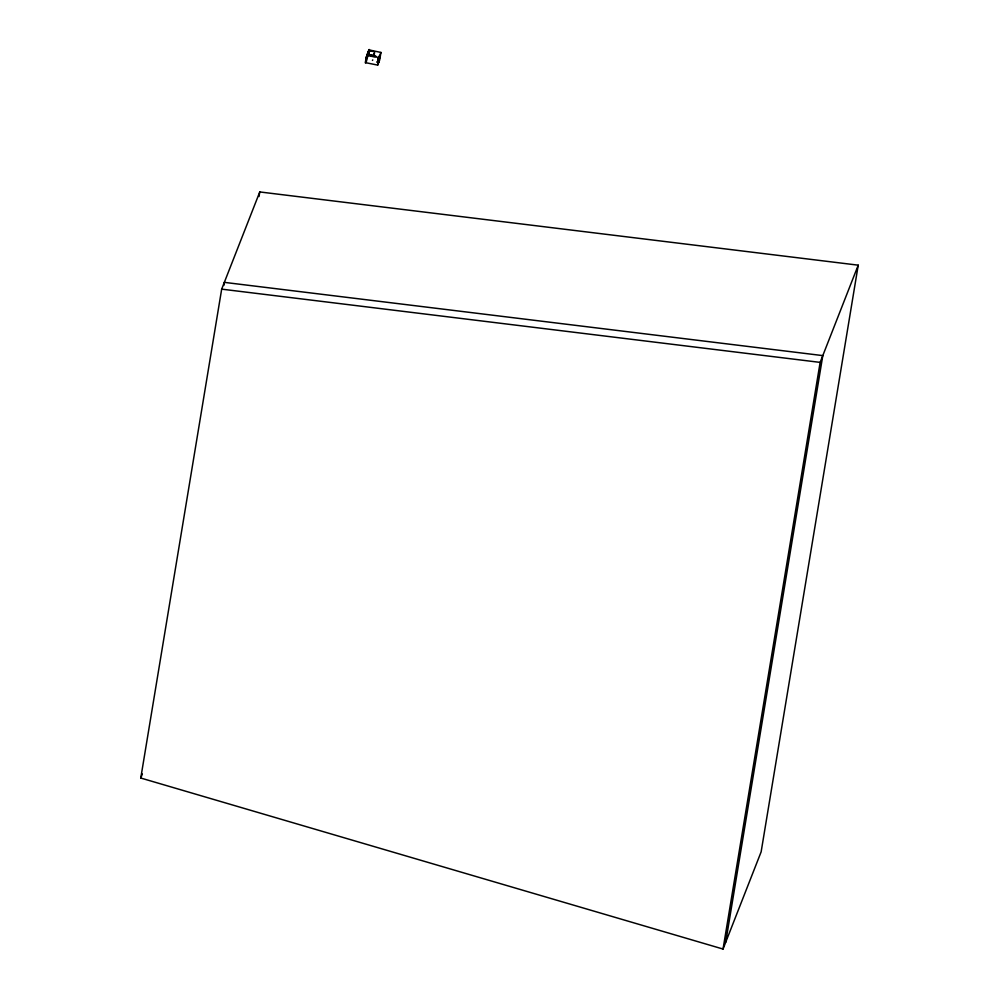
<?xml version="1.0" encoding="UTF-8"?>
<svg xmlns="http://www.w3.org/2000/svg" width="999" height="999" viewBox="0 0 999 999"><rect width="100%" height="100%" fill="white"/><g stroke="black" fill="none" stroke-linecap="round" stroke-linejoin="round"><path stroke-width="1.5" d="M379.083 58.541L378.034 58.579L379.445 58.654L378.521 58.079L378.521 59.965L379.121 58.829L378.434 60.227L379.133 58.441M378.034 62.675L378.721 60.889L378.371 62.45L377.385 62.238L377.547 61.301L378.771 61.251M378.671 61.476C376.548 61.901 379.695 61.701 378.708 61.701C378.721 61.788 378.446 62.45 377.385 62.238M374.225 54.371L374.513 53.671L373.963 54.221M378.983 59.778L379.145 58.978L377.947 58.854M378.259 61.389L378.708 60.914L378.334 62.512M378.521 58.079L378.346 59.103L380.919 52.447L369.343 49.962L366.233 62.05A11.713 10.514 21.4 0 1 367.395 55.307M379.083 57.542C379.882 54.908 377.922 58.292 380.032 57.218M379.233 56.194L379.121 57.492M379.283 56.156L380.119 56.831L379.308 56.756M378.122 62.4C379.17 60.29 378.246 60.789 378.259 62.475M367.644 55.407L369.18 50.012C365.984 53.896 363.474 73.739 367.232 54.97L365.809 58.679L365.984 62.737L377.684 65.097L379.695 59.965L380.944 52.435M377.522 61.751L378.646 61.901M379.021 58.966L377.997 59.016M366.146 58.729L365.846 62.05M367.969 54.908C372.415 38.062 362.899 67.557 369.642 50.649M377.684 65.097L378.896 57.742M378.359 62.3L378.708 60.902M377.834 59.753L378.683 60.177L377.797 59.79M368.768 53.347L369.18 50.687L368.294 52.76M379.046 59.291L377.897 59.291L378.896 59.728M140.772 778.034L221.678 289.148L259.777 191.945L858.228 265.172L761.138 851.847L723.039 949.05L140.772 778.034L142.358 773.963M223.826 285.439L224.338 282.367L822.801 355.607L725.699 942.269M259.016 196.553L259.777 191.945M369.18 50.687L367.532 55.007L369.23 50.562M368.044 55.245L369.031 52.572M368.594 54.957C387.737 56.281 361.85 59.465 370.279 50.537M372.777 59.903L372.44 60.39M380.07 57.068L379.195 56.993L380.107 56.856M379.395 58.791L378.646 58.254L378.396 59.053M723.039 949.05L820.142 362.387L858.228 265.172M378.534 62.013L377.485 61.763M378.596 59.203L379.096 59.303M378.296 61.963L378.246 62.575M367.669 55.17L368.656 52.497M378.271 62.063L378.396 61.176M378.621 59.228L377.884 59.316M367.982 55.819L368.206 54.883M368.206 52.073L367.769 53.709A12.225 10.964 21.4 0 0 367.644 55.694M378.621 58.479L379.483 58.429L378.696 58.342M368.893 54.645L369.343 53.397M368.419 54.108L368.831 53.309M378.146 62.363L377.435 62.188M369.293 50.45L366.745 55.819M370.292 50.787L374.762 51.836L373.264 55.657L368.693 54.72M221.678 289.148L820.142 362.387M378.059 58.741L378.796 58.866M378.534 59.765L377.872 59.216L378.584 59.403M377.397 62.025L378.122 62.2M378.921 57.567L367.307 55.157L365.871 58.791L365.959 62.662L365.784 61.663M367.207 55.332L367.357 55.407A11.876 10.652 21.4 0 0 366.208 62.3L365.709 60.34"/></g></svg>
